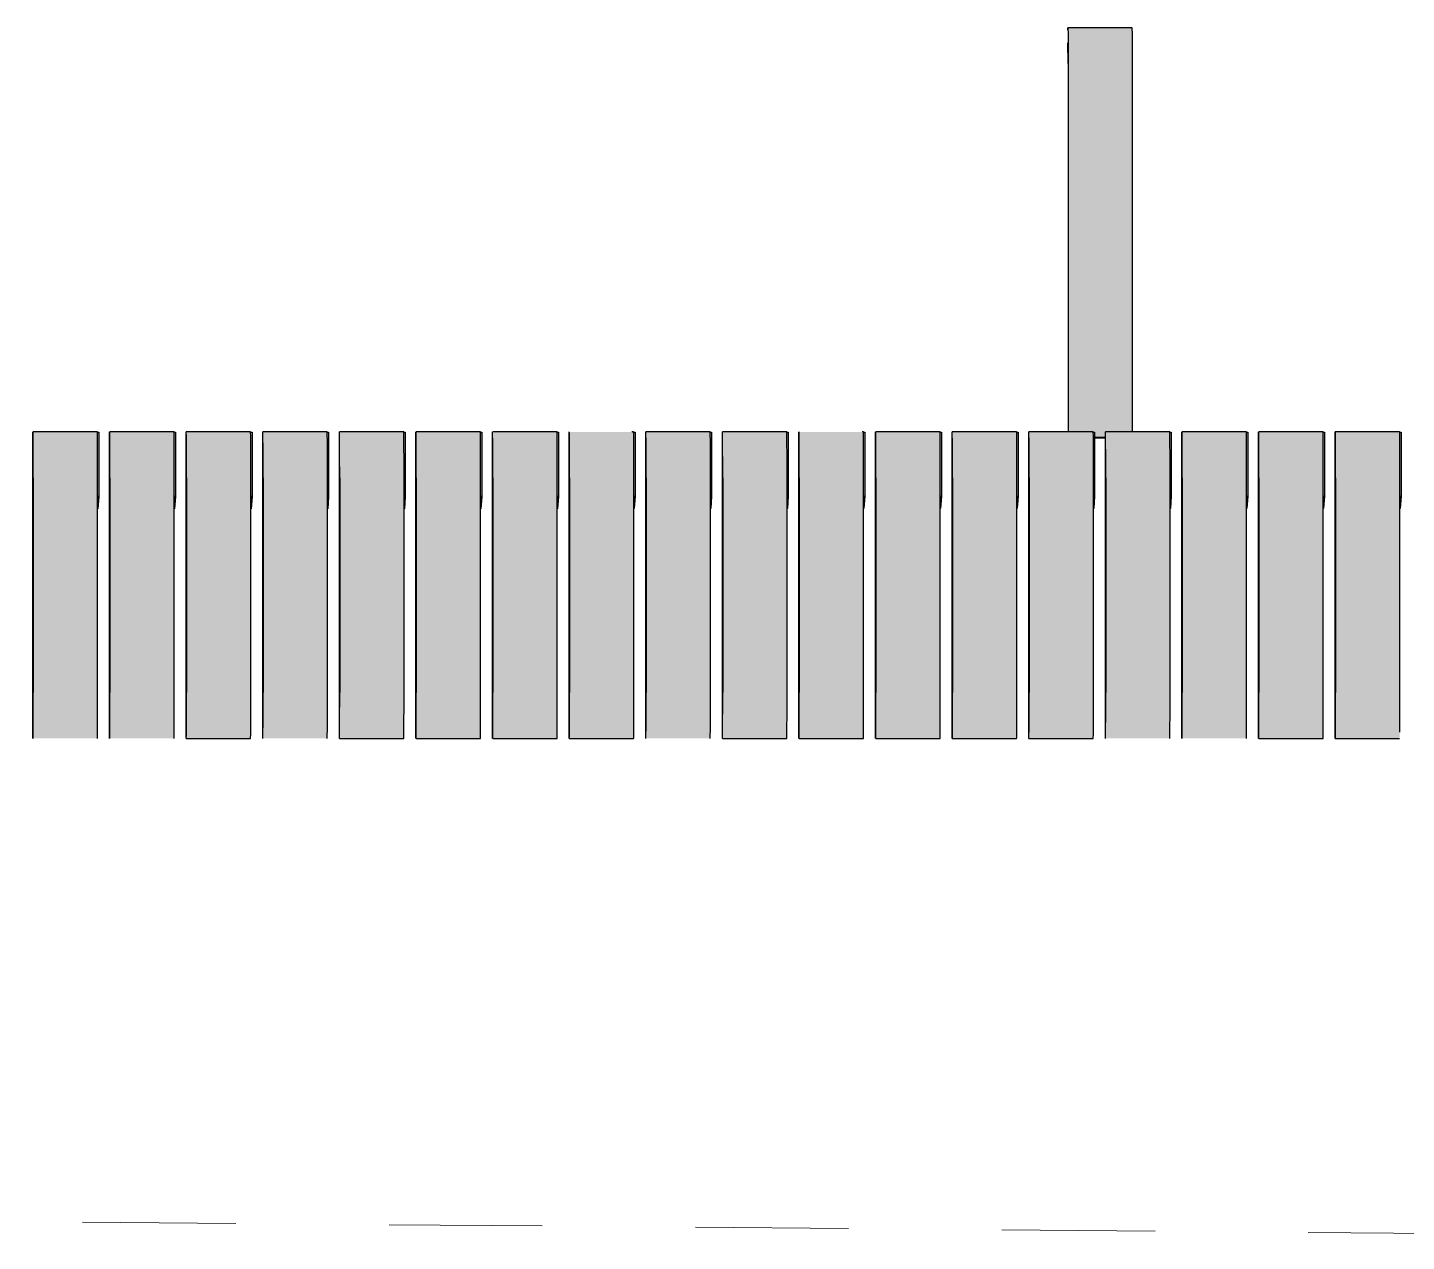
# Model space of a CAD drawing. Header units: metres. Extents: x 0 to 258, y 3 to 25.
# Drawn here: x 182.704 to 183.604, y 22.156 to 22.948 of the extents above; entities that cross this region are included whole.
import ezdxf

# ---------------------------------------------------------------- set-up
doc = ezdxf.new("R2010")
doc.units = ezdxf.units.M
doc.linetypes.add('JacobsDash', pattern=[0.0045, 0.003, -0.0015])
doc.layers.add('A-DETL', color=7, linetype='Continuous', lineweight=13)
doc.layers.add('A-GENM', color=7, linetype='Continuous', lineweight=35)

# ---------------------------------------------------------------- blocks, each defined once
blk = doc.blocks.new('BR08_SEATING_SOUTH 3 - BR08_SEATING_SOUTH 3-5677935-Section 202 ANNOTATION')
at = {"layer": 'A-GENM', "lineweight": 25, "true_color": 0xf3f3f3}
for points in [[(-334.76112, 22.68085), (-334.75411, 22.68085), (-334.7539, 22.68421), (-334.73635, 22.68421), (-334.73659, 22.94807), (-334.77859, 22.94807), (-334.77844, 22.93011), (-334.77835, 22.68421), (-334.76112, 22.68404)], [(-334.77837, 22.68421), (-334.77835, 22.68421), (-334.77839, 22.68421)]]:
    blk.add_hatch(color=7, dxfattribs=at).paths.add_polyline_path(points)
h = blk.add_hatch(color=7, dxfattribs=at)
edge = h.paths.add_edge_path()
edge.add_line((-334.77847, 22.93674), (-334.77864, 22.93737))
edge.add_line((-334.77864, 22.93737), (-334.77868, 22.93674))
at = {"layer": 'A-GENM', "lineweight": 25, "true_color": 0xebe8e4}
for points in [[(-335.45389, 22.65421), (-335.41189, 22.65421), (-335.41202, 22.68421), (-335.45402, 22.68421), (-335.45391, 22.66921), (-335.45389, 22.65649)], [(-335.41189, 22.64211), (-335.4111, 22.64211), (-335.41112, 22.68404), (-335.41201, 22.68404), (-335.41191, 22.66921), (-335.41189, 22.65073)], [(-335.40389, 22.65421), (-335.36189, 22.65421), (-335.36202, 22.68421), (-335.40402, 22.68421), (-335.40391, 22.66921), (-335.40389, 22.65649)], [(-335.36189, 22.64211), (-335.36111, 22.64211), (-335.36112, 22.68404), (-335.36201, 22.68404), (-335.36191, 22.66921), (-335.36189, 22.65073)], [(-335.35389, 22.65421), (-335.31189, 22.65421), (-335.31202, 22.68421), (-335.35402, 22.68421), (-335.35391, 22.66921), (-335.35389, 22.65649)], [(-335.31189, 22.64211), (-335.31111, 22.64211), (-335.31112, 22.68404), (-335.31201, 22.68404), (-335.31191, 22.66921), (-335.31189, 22.65073)], [(-335.30389, 22.65421), (-335.26189, 22.65421), (-335.26202, 22.68421), (-335.30402, 22.68421), (-335.30391, 22.66921), (-335.30389, 22.65649)], [(-335.26189, 22.64211), (-335.26111, 22.64211), (-335.26112, 22.68404), (-335.26201, 22.68404), (-335.26191, 22.66921), (-335.26189, 22.65073)], [(-335.25389, 22.65421), (-335.21189, 22.65421), (-335.21202, 22.68421), (-335.25402, 22.68421), (-335.25391, 22.66921), (-335.2539, 22.65649)], [(-335.21189, 22.64211), (-335.21111, 22.64211), (-335.21112, 22.68404), (-335.21201, 22.68404), (-335.21191, 22.66921), (-335.21189, 22.65073)], [(-335.20389, 22.65421), (-335.16189, 22.65421), (-335.16202, 22.68421), (-335.20402, 22.68421), (-335.20391, 22.66921), (-335.2039, 22.65649)], [(-335.16189, 22.64211), (-335.16111, 22.64211), (-335.16112, 22.68404), (-335.16202, 22.68404), (-335.16191, 22.66921), (-335.16189, 22.65073)], [(-335.15389, 22.65421), (-335.1119, 22.65421), (-335.11202, 22.68421), (-335.15402, 22.68421), (-335.15391, 22.66921), (-335.1539, 22.65649)], [(-335.11189, 22.64211), (-335.11111, 22.64211), (-335.11112, 22.68404), (-335.11202, 22.68404), (-335.11191, 22.66921), (-335.1119, 22.65073)], [(-335.1039, 22.65421), (-335.0619, 22.65421), (-335.06202, 22.68421), (-335.10402, 22.68421), (-335.10391, 22.66921), (-335.1039, 22.65649)], [(-335.0619, 22.64211), (-335.06111, 22.64211), (-335.06112, 22.68404), (-335.06202, 22.68404), (-335.06191, 22.66921), (-335.0619, 22.65073)], [(-335.0539, 22.65421), (-335.0119, 22.65421), (-335.01202, 22.68421), (-335.05402, 22.68421), (-335.05391, 22.66921), (-335.0539, 22.65649)], [(-335.0119, 22.64211), (-335.01111, 22.64211), (-335.01112, 22.68404), (-335.01202, 22.68404), (-335.01191, 22.66921), (-335.0119, 22.65073)], [(-335.0039, 22.65421), (-334.9619, 22.65421), (-334.96202, 22.68421), (-335.00402, 22.68421), (-335.00391, 22.66921), (-335.0039, 22.65649)], [(-334.9619, 22.64211), (-334.96111, 22.64211), (-334.96112, 22.68404), (-334.96202, 22.68404), (-334.96191, 22.66921), (-334.9619, 22.65073)], [(-334.9539, 22.65421), (-334.9119, 22.65421), (-334.91202, 22.68421), (-334.95402, 22.68421), (-334.95391, 22.66921), (-334.9539, 22.65649)], [(-334.9119, 22.64211), (-334.91111, 22.64211), (-334.91112, 22.68404), (-334.91202, 22.68404), (-334.91191, 22.66921), (-334.9119, 22.65073)], [(-334.9039, 22.65421), (-334.8619, 22.65421), (-334.86202, 22.68421), (-334.90402, 22.68421), (-334.90391, 22.66921), (-334.9039, 22.65649)], [(-334.8619, 22.64211), (-334.86111, 22.64211), (-334.86112, 22.68404), (-334.86202, 22.68404), (-334.86191, 22.66921), (-334.8619, 22.65073)], [(-334.8539, 22.65421), (-334.8119, 22.65421), (-334.81202, 22.68421), (-334.85402, 22.68421), (-334.85391, 22.66921), (-334.8539, 22.65649)], [(-334.8119, 22.64211), (-334.81111, 22.64211), (-334.81112, 22.68404), (-334.81202, 22.68404), (-334.81191, 22.66921), (-334.8119, 22.65073)], [(-334.8039, 22.65421), (-334.7619, 22.65421), (-334.76202, 22.68421), (-334.80402, 22.68421), (-334.80391, 22.66921), (-334.8039, 22.65649)], [(-334.7619, 22.64211), (-334.76111, 22.64211), (-334.76112, 22.68404), (-334.76202, 22.68404), (-334.76192, 22.66921), (-334.7619, 22.65073)], [(-334.7539, 22.65421), (-334.7119, 22.65421), (-334.71202, 22.68421), (-334.75402, 22.68421), (-334.75392, 22.66921), (-334.7539, 22.65649)], [(-334.7119, 22.64211), (-334.71111, 22.64211), (-334.71112, 22.68404), (-334.71202, 22.68404), (-334.71192, 22.66921), (-334.7119, 22.65073)], [(-334.7039, 22.65421), (-334.6619, 22.65421), (-334.66203, 22.68421), (-334.70402, 22.68421), (-334.70392, 22.66921), (-334.7039, 22.65649)], [(-334.6619, 22.64211), (-334.66111, 22.64211), (-334.66112, 22.68404), (-334.66202, 22.68404), (-334.66192, 22.66921), (-334.6619, 22.65073)], [(-334.6539, 22.65421), (-334.6119, 22.65421), (-334.61203, 22.68421), (-334.65403, 22.68421), (-334.65392, 22.66921), (-334.6539, 22.65649)], [(-334.6119, 22.64211), (-334.61111, 22.64211), (-334.61112, 22.68404), (-334.61202, 22.68404), (-334.61192, 22.66921), (-334.6119, 22.65073)], [(-334.6039, 22.65421), (-334.5619, 22.65421), (-334.56203, 22.68421), (-334.60403, 22.68421), (-334.60392, 22.66921), (-334.6039, 22.65649)], [(-334.5619, 22.64211), (-334.56111, 22.64211), (-334.56112, 22.68404), (-334.56202, 22.68404), (-334.56192, 22.66921), (-334.5619, 22.65073)], [(-335.45389, 22.51421), (-335.41189, 22.51421), (-335.41189, 22.65421), (-335.45389, 22.65421), (-335.45389, 22.57834)], [(-335.40389, 22.51421), (-335.36189, 22.51421), (-335.36189, 22.65421), (-335.40389, 22.65421), (-335.40389, 22.57834)], [(-335.35389, 22.51421), (-335.31189, 22.51421), (-335.31189, 22.65421), (-335.35389, 22.65421), (-335.35389, 22.57834)], [(-335.30389, 22.51421), (-335.26189, 22.51421), (-335.26189, 22.65421), (-335.30389, 22.65421), (-335.30389, 22.57834)], [(-335.25389, 22.51421), (-335.21189, 22.51421), (-335.21189, 22.65421), (-335.25389, 22.65421), (-335.25389, 22.57834)], [(-335.20389, 22.51421), (-335.16189, 22.51421), (-335.16189, 22.65421), (-335.20389, 22.65421), (-335.20389, 22.57834)], [(-335.15389, 22.51421), (-335.11189, 22.51421), (-335.1119, 22.65421), (-335.15389, 22.65421), (-335.15389, 22.57834)], [(-335.1039, 22.51421), (-335.0619, 22.51421), (-335.0619, 22.65421), (-335.1039, 22.65421), (-335.1039, 22.57834)], [(-335.0539, 22.51421), (-335.0119, 22.51421), (-335.0119, 22.65421), (-335.0539, 22.65421), (-335.0539, 22.57834)], [(-335.0039, 22.51421), (-334.9619, 22.51421), (-334.9619, 22.65421), (-335.0039, 22.65421), (-335.0039, 22.57834)], [(-334.9539, 22.51421), (-334.9119, 22.51421), (-334.9119, 22.65421), (-334.9539, 22.65421), (-334.9539, 22.57834)], [(-334.9039, 22.51421), (-334.8619, 22.51421), (-334.8619, 22.65421), (-334.9039, 22.65421), (-334.9039, 22.57834)], [(-334.8539, 22.51421), (-334.8119, 22.51421), (-334.8119, 22.65421), (-334.8539, 22.65421), (-334.8539, 22.57834)], [(-334.8039, 22.51421), (-334.7619, 22.51421), (-334.7619, 22.65421), (-334.8039, 22.65421), (-334.8039, 22.57834)], [(-334.7539, 22.51421), (-334.7119, 22.51421), (-334.7119, 22.65421), (-334.7539, 22.65421), (-334.7539, 22.57834)], [(-334.7039, 22.51421), (-334.6619, 22.51421), (-334.6619, 22.65421), (-334.7039, 22.65421), (-334.7039, 22.57834)], [(-334.6539, 22.51421), (-334.6119, 22.51421), (-334.6119, 22.65421), (-334.6539, 22.65421), (-334.6539, 22.57834)], [(-334.6039, 22.51421), (-334.5619, 22.51421), (-334.5619, 22.65421), (-334.6039, 22.65421), (-334.6039, 22.57834)], [(-335.36189, 22.63409), (-335.36169, 22.63409), (-335.36111, 22.64211), (-335.36189, 22.64211), (-335.36189, 22.63413)], [(-335.26189, 22.63411), (-335.26169, 22.63411), (-335.26111, 22.64211), (-335.26189, 22.64211), (-335.26189, 22.63415)], [(-335.16189, 22.63414), (-335.16168, 22.63414), (-335.16111, 22.64211), (-335.16189, 22.64211), (-335.16189, 22.63418)], [(-334.9619, 22.63419), (-334.96168, 22.63419), (-334.96111, 22.64211), (-334.9619, 22.64211), (-334.9619, 22.63423)], [(-334.9119, 22.6342), (-334.91168, 22.6342), (-334.91111, 22.64211), (-334.9119, 22.64211), (-334.9119, 22.63424)], [(-334.8619, 22.63421), (-334.86168, 22.63421), (-334.86111, 22.64211), (-334.8619, 22.64211), (-334.8619, 22.63425)], [(-334.8119, 22.63422), (-334.81168, 22.63422), (-334.81111, 22.64211), (-334.8119, 22.64211), (-334.8119, 22.63426)], [(-334.7619, 22.63423), (-334.76168, 22.63423), (-334.76111, 22.64211), (-334.7619, 22.64211), (-334.7619, 22.63428)], [(-334.6619, 22.63426), (-334.66168, 22.63426), (-334.66111, 22.64211), (-334.6619, 22.64211), (-334.6619, 22.6343)], [(-334.5619, 22.63428), (-334.56168, 22.63428), (-334.56111, 22.64211), (-334.5619, 22.64211), (-334.5619, 22.63432)], [(-335.4541, 22.48421), (-335.45402, 22.48421), (-335.45389, 22.57834), (-335.4541, 22.50018)], [(-335.4041, 22.48421), (-335.40402, 22.48421), (-335.40389, 22.57834), (-335.4041, 22.50018)], [(-335.3541, 22.48421), (-335.35402, 22.48421), (-335.35389, 22.57834), (-335.3541, 22.48823)], [(-335.3041, 22.48421), (-335.30402, 22.48421), (-335.30389, 22.57834), (-335.3041, 22.50018)], [(-335.2541, 22.48421), (-335.25402, 22.48421), (-335.25389, 22.57834), (-335.2541, 22.48823)], [(-335.2041, 22.48421), (-335.20402, 22.48421), (-335.20389, 22.57834), (-335.2041, 22.48823)], [(-335.1541, 22.48421), (-335.15402, 22.48421), (-335.15389, 22.57834), (-335.1541, 22.48823)], [(-335.10411, 22.48421), (-335.10402, 22.48421), (-335.1039, 22.57834), (-335.10411, 22.48823)], [(-335.05411, 22.48421), (-335.05402, 22.48421), (-335.0539, 22.57834), (-335.05411, 22.50018)], [(-335.00411, 22.48421), (-335.00402, 22.48421), (-335.0039, 22.57834), (-335.00411, 22.48823)], [(-334.95411, 22.48421), (-334.95402, 22.48421), (-334.9539, 22.57834), (-334.95411, 22.48823)], [(-334.90411, 22.48421), (-334.90402, 22.48421), (-334.9039, 22.57834), (-334.90411, 22.48823)], [(-334.85411, 22.48421), (-334.85402, 22.48421), (-334.8539, 22.57834), (-334.85411, 22.48823)], [(-334.80411, 22.48421), (-334.80402, 22.48421), (-334.8039, 22.57834), (-334.80411, 22.48823)], [(-334.75411, 22.48421), (-334.75402, 22.48421), (-334.7539, 22.57834), (-334.75411, 22.48823)], [(-334.70411, 22.48421), (-334.70402, 22.48421), (-334.7039, 22.57834), (-334.70411, 22.48823)], [(-334.65411, 22.48421), (-334.65403, 22.48421), (-334.6539, 22.57834), (-334.65411, 22.48823)], [(-334.60411, 22.48421), (-334.60403, 22.48421), (-334.6039, 22.57834), (-334.60411, 22.50018)], [(-335.45402, 22.48421), (-335.41202, 22.48421), (-335.41191, 22.50018), (-335.41189, 22.51421), (-335.45389, 22.51421), (-335.45399, 22.48524)], [(-335.40402, 22.48421), (-335.36202, 22.48421), (-335.36191, 22.50018), (-335.36189, 22.51421), (-335.40389, 22.51421), (-335.40399, 22.48524)], [(-335.35402, 22.48421), (-335.31202, 22.48421), (-335.31191, 22.50018), (-335.31189, 22.51421), (-335.35389, 22.51421), (-335.35399, 22.48524)], [(-335.30402, 22.48421), (-335.26202, 22.48421), (-335.26191, 22.50018), (-335.26189, 22.51421), (-335.30389, 22.51421), (-335.30399, 22.48524)], [(-335.25402, 22.48421), (-335.21202, 22.48421), (-335.21191, 22.50018), (-335.21189, 22.51421), (-335.25389, 22.51421), (-335.25399, 22.48524)], [(-335.20402, 22.48421), (-335.16202, 22.48421), (-335.16191, 22.50018), (-335.16189, 22.51421), (-335.20389, 22.51421), (-335.20399, 22.48524)], [(-335.15402, 22.48421), (-335.11202, 22.48421), (-335.11191, 22.50018), (-335.11189, 22.51421), (-335.15389, 22.51421), (-335.15399, 22.48524)], [(-335.10402, 22.48421), (-335.06202, 22.48421), (-335.06191, 22.50018), (-335.0619, 22.51421), (-335.1039, 22.51421), (-335.10399, 22.48524)], [(-335.05402, 22.48421), (-335.01202, 22.48421), (-335.01191, 22.50018), (-335.0119, 22.51421), (-335.0539, 22.51421), (-335.05399, 22.48524)], [(-335.00402, 22.48421), (-334.96202, 22.48421), (-334.96191, 22.50018), (-334.9619, 22.51421), (-335.0039, 22.51421), (-335.00399, 22.48524)], [(-334.95402, 22.48421), (-334.91202, 22.48421), (-334.91191, 22.50018), (-334.9119, 22.51421), (-334.9539, 22.51421), (-334.95399, 22.48524)], [(-334.90402, 22.48421), (-334.86202, 22.48421), (-334.86191, 22.50018), (-334.8619, 22.51421), (-334.9039, 22.51421), (-334.90399, 22.48524)], [(-334.85402, 22.48421), (-334.81202, 22.48421), (-334.81191, 22.50018), (-334.8119, 22.51421), (-334.8539, 22.51421), (-334.85399, 22.48524)], [(-334.80402, 22.48421), (-334.76202, 22.48421), (-334.76191, 22.50018), (-334.7619, 22.51421), (-334.8039, 22.51421), (-334.80399, 22.48524)], [(-334.75402, 22.48421), (-334.71202, 22.48421), (-334.71191, 22.50018), (-334.7119, 22.51421), (-334.7539, 22.51421), (-334.75399, 22.48524)], [(-334.70402, 22.48421), (-334.66203, 22.48421), (-334.66191, 22.50018), (-334.6619, 22.51421), (-334.7039, 22.51421), (-334.70399, 22.48524)], [(-334.65403, 22.48421), (-334.61203, 22.48421), (-334.61191, 22.50018), (-334.6119, 22.51421), (-334.6539, 22.51421), (-334.65399, 22.48524)], [(-334.60403, 22.48421), (-334.56203, 22.48421), (-334.56191, 22.50018), (-334.5619, 22.51421), (-334.6039, 22.51421), (-334.60399, 22.48524)]]:
    blk.add_hatch(color=254, dxfattribs=at).paths.add_polyline_path(points)
h = blk.add_hatch(color=254, dxfattribs=at)
edge = h.paths.add_edge_path()
edge.add_line((-335.41169, 22.63408), (-335.4111, 22.64211))
edge.add_line((-335.4111, 22.64211), (-335.41189, 22.64211))
edge.add_line((-335.41189, 22.64211), (-335.41189, 22.63411))
edge.add_line((-335.41189, 22.63411), (-335.41189, 22.63408))
h = blk.add_hatch(color=254, dxfattribs=at)
edge = h.paths.add_edge_path()
edge.add_line((-335.31169, 22.6341), (-335.31111, 22.64211))
edge.add_line((-335.31111, 22.64211), (-335.31189, 22.64211))
edge.add_line((-335.31189, 22.64211), (-335.31189, 22.63414))
edge.add_line((-335.31189, 22.63414), (-335.31189, 22.6341))
h = blk.add_hatch(color=254, dxfattribs=at)
edge = h.paths.add_edge_path()
edge.add_line((-335.21169, 22.63412), (-335.21111, 22.64211))
edge.add_line((-335.21111, 22.64211), (-335.21189, 22.64211))
edge.add_line((-335.21189, 22.64211), (-335.21189, 22.63416))
edge.add_line((-335.21189, 22.63416), (-335.21189, 22.63412))
h = blk.add_hatch(color=254, dxfattribs=at)
edge = h.paths.add_edge_path()
edge.add_line((-335.11168, 22.63415), (-335.11111, 22.64211))
edge.add_line((-335.11111, 22.64211), (-335.11189, 22.64211))
edge.add_line((-335.11189, 22.64211), (-335.11189, 22.63419))
edge.add_line((-335.11189, 22.63419), (-335.11189, 22.63415))
h = blk.add_hatch(color=254, dxfattribs=at)
edge = h.paths.add_edge_path()
edge.add_line((-335.06168, 22.63416), (-335.06111, 22.64211))
edge.add_line((-335.06111, 22.64211), (-335.0619, 22.64211))
edge.add_line((-335.0619, 22.64211), (-335.0619, 22.6342))
edge.add_line((-335.0619, 22.6342), (-335.0619, 22.63416))
h = blk.add_hatch(color=254, dxfattribs=at)
edge = h.paths.add_edge_path()
edge.add_line((-335.01168, 22.63417), (-335.01111, 22.64211))
edge.add_line((-335.01111, 22.64211), (-335.0119, 22.64211))
edge.add_line((-335.0119, 22.64211), (-335.0119, 22.63421))
edge.add_line((-335.0119, 22.63421), (-335.0119, 22.63417))
h = blk.add_hatch(color=254, dxfattribs=at)
edge = h.paths.add_edge_path()
edge.add_line((-334.71168, 22.63425), (-334.71111, 22.64211))
edge.add_line((-334.71111, 22.64211), (-334.7119, 22.64211))
edge.add_line((-334.7119, 22.64211), (-334.7119, 22.63429))
edge.add_line((-334.7119, 22.63429), (-334.7119, 22.63425))
h = blk.add_hatch(color=254, dxfattribs=at)
edge = h.paths.add_edge_path()
edge.add_line((-334.61168, 22.63427), (-334.61111, 22.64211))
edge.add_line((-334.61111, 22.64211), (-334.6119, 22.64211))
edge.add_line((-334.6119, 22.64211), (-334.6119, 22.63431))
edge.add_line((-334.6119, 22.63431), (-334.6119, 22.63427))
at = {"layer": 'A-GENM', "color": 254, "lineweight": 25, "true_color": 0xd4d4d4}
for p, q in [((-334.77868, 22.94676), (-334.77859, 22.94807)), ((-334.77859, 22.94807), (-334.7785, 22.94388)), ((-334.77858, 22.94814), (-334.73658, 22.94814)), ((-334.7785, 22.94388), (-334.77844, 22.93011)), ((-334.77858, 22.93809), (-334.77868, 22.93674)), ((-334.77844, 22.93011), (-334.77841, 22.91046)), ((-334.73641, 22.91046), (-334.73644, 22.93011)), ((-334.77841, 22.91046), (-334.77835, 22.68421)), ((-334.73635, 22.68421), (-334.73641, 22.91046)), ((-335.4541, 22.48421), (-335.4541, 22.68421)), ((-335.41202, 22.68421), (-335.45402, 22.68421)), ((-335.41201, 22.68404), (-335.41112, 22.68404)), ((-335.41112, 22.68404), (-335.4111, 22.64211)), ((-335.4041, 22.48421), (-335.4041, 22.68421)), ((-335.36202, 22.68421), (-335.40402, 22.68421)), ((-335.36201, 22.68404), (-335.36112, 22.68404)), ((-335.36112, 22.68404), (-335.36111, 22.64211)), ((-335.3541, 22.48421), (-335.3541, 22.68421)), ((-335.31202, 22.68421), (-335.35402, 22.68421)), ((-335.31201, 22.68404), (-335.31112, 22.68404)), ((-335.31112, 22.68404), (-335.31111, 22.64211)), ((-335.3041, 22.48421), (-335.3041, 22.68421)), ((-335.26202, 22.68421), (-335.30402, 22.68421)), ((-335.26201, 22.68404), (-335.26112, 22.68404)), ((-335.26112, 22.68404), (-335.26111, 22.64211)), ((-335.2541, 22.48421), (-335.2541, 22.68421)), ((-335.21202, 22.68421), (-335.25402, 22.68421)), ((-335.21201, 22.68404), (-335.21112, 22.68404)), ((-335.21112, 22.68404), (-335.21111, 22.64211)), ((-335.2041, 22.48421), (-335.2041, 22.68421)), ((-335.16202, 22.68421), (-335.20402, 22.68421)), ((-335.16202, 22.68404), (-335.16112, 22.68404)), ((-335.16112, 22.68404), (-335.16111, 22.64211)), ((-335.1541, 22.48421), (-335.1541, 22.68421)), ((-335.11202, 22.68421), (-335.15402, 22.68421)), ((-335.11202, 22.68404), (-335.11112, 22.68404)), ((-335.11112, 22.68404), (-335.11111, 22.64211)), ((-335.10411, 22.48421), (-335.10411, 22.68421)), ((-335.06202, 22.68421), (-335.06327, 22.68421)), ((-335.06202, 22.68404), (-335.06112, 22.68404)), ((-335.06112, 22.68404), (-335.06111, 22.64211)), ((-335.05411, 22.48421), (-335.05411, 22.68421)), ((-335.01202, 22.68421), (-335.05402, 22.68421)), ((-335.01202, 22.68404), (-335.01112, 22.68404)), ((-335.01112, 22.68404), (-335.01111, 22.64211)), ((-335.00411, 22.48421), (-335.00411, 22.68421)), ((-334.96202, 22.68421), (-335.00402, 22.68421)), ((-334.96202, 22.68404), (-334.96112, 22.68404)), ((-334.96112, 22.68404), (-334.96111, 22.64211)), ((-334.95411, 22.48421), (-334.95411, 22.68421)), ((-334.91202, 22.68421), (-334.91282, 22.68421)), ((-334.91202, 22.68404), (-334.91112, 22.68404)), ((-334.91112, 22.68404), (-334.91111, 22.64211)), ((-334.90411, 22.48421), (-334.90411, 22.68421)), ((-334.86202, 22.68421), (-334.90402, 22.68421)), ((-334.86202, 22.68404), (-334.86112, 22.68404)), ((-334.86112, 22.68404), (-334.86111, 22.64211)), ((-334.85411, 22.48421), (-334.85411, 22.68421)), ((-334.81202, 22.68421), (-334.85402, 22.68421)), ((-334.81202, 22.68404), (-334.81112, 22.68404)), ((-334.81112, 22.68404), (-334.81111, 22.64211)), ((-334.80411, 22.48421), (-334.80411, 22.68421)), ((-334.76202, 22.68421), (-334.80402, 22.68421)), ((-334.76202, 22.68404), (-334.76112, 22.68404)), ((-334.76112, 22.68404), (-334.76111, 22.64211)), ((-334.76112, 22.68085), (-334.75397, 22.68085)), ((-334.75396, 22.68027), (-334.76112, 22.68027)), ((-334.75411, 22.48421), (-334.75411, 22.68421)), ((-334.71202, 22.68421), (-334.75402, 22.68421)), ((-334.71202, 22.68404), (-334.71112, 22.68404)), ((-334.71112, 22.68404), (-334.71111, 22.64211)), ((-334.70411, 22.48421), (-334.70411, 22.68421)), ((-334.66203, 22.68421), (-334.70402, 22.68421)), ((-334.66202, 22.68404), (-334.66112, 22.68404)), ((-334.66112, 22.68404), (-334.66111, 22.64211)), ((-334.65411, 22.48421), (-334.65411, 22.68421)), ((-334.61203, 22.68421), (-334.65403, 22.68421)), ((-334.61202, 22.68404), (-334.61112, 22.68404)), ((-334.61112, 22.68404), (-334.61111, 22.64211)), ((-334.60411, 22.48421), (-334.60411, 22.68421)), ((-334.56203, 22.68421), (-334.60403, 22.68421)), ((-334.56202, 22.68404), (-334.56112, 22.68404)), ((-334.56112, 22.68404), (-334.56111, 22.64211)), ((-335.45389, 22.65421), (-335.45389, 22.51421)), ((-335.41189, 22.51421), (-335.41189, 22.65421)), ((-335.40389, 22.65421), (-335.40389, 22.51421)), ((-335.36189, 22.51421), (-335.36189, 22.65421)), ((-335.35389, 22.65421), (-335.35389, 22.51421)), ((-335.31189, 22.51421), (-335.31189, 22.65421)), ((-335.30389, 22.65421), (-335.30389, 22.51421)), ((-335.26189, 22.51421), (-335.26189, 22.65421)), ((-335.25389, 22.65421), (-335.25389, 22.51421)), ((-335.21189, 22.51421), (-335.21189, 22.65421)), ((-335.20389, 22.65421), (-335.20389, 22.51421)), ((-335.16189, 22.51421), (-335.16189, 22.65421)), ((-335.15389, 22.65421), (-335.15389, 22.51421)), ((-335.11189, 22.51421), (-335.1119, 22.65421)), ((-335.1039, 22.65421), (-335.1039, 22.51421)), ((-335.0619, 22.51421), (-335.0619, 22.65421)), ((-335.0539, 22.65421), (-335.0539, 22.51421)), ((-335.0119, 22.51421), (-335.0119, 22.65421)), ((-335.0039, 22.65421), (-335.0039, 22.51421)), ((-334.9619, 22.51421), (-334.9619, 22.65421)), ((-334.9539, 22.65421), (-334.9539, 22.51421)), ((-334.9119, 22.51421), (-334.9119, 22.65421)), ((-334.9039, 22.65421), (-334.9039, 22.51421)), ((-334.8619, 22.51421), (-334.8619, 22.65421)), ((-334.8539, 22.65421), (-334.8539, 22.51421)), ((-334.8119, 22.51421), (-334.8119, 22.65421)), ((-334.8039, 22.65421), (-334.8039, 22.51421)), ((-334.7619, 22.51421), (-334.7619, 22.65421)), ((-334.7539, 22.65421), (-334.7539, 22.51421)), ((-334.7119, 22.51421), (-334.7119, 22.65421)), ((-334.7039, 22.65421), (-334.7039, 22.51421)), ((-334.6619, 22.51421), (-334.6619, 22.65421)), ((-334.6539, 22.65421), (-334.6539, 22.51421)), ((-334.6119, 22.51421), (-334.6119, 22.65421)), ((-334.6039, 22.65421), (-334.6039, 22.51421)), ((-334.5619, 22.51421), (-334.5619, 22.65421)), ((-335.4111, 22.64211), (-335.41189, 22.64211)), ((-335.4111, 22.64211), (-335.41169, 22.63408)), ((-335.36111, 22.64211), (-335.36189, 22.64211)), ((-335.36111, 22.64211), (-335.36169, 22.63409)), ((-335.31111, 22.64211), (-335.31189, 22.64211)), ((-335.31111, 22.64211), (-335.31169, 22.6341)), ((-335.26111, 22.64211), (-335.26189, 22.64211)), ((-335.26111, 22.64211), (-335.26169, 22.63411)), ((-335.21111, 22.64211), (-335.21189, 22.64211)), ((-335.21111, 22.64211), (-335.21168, 22.63412)), ((-335.16111, 22.64211), (-335.16189, 22.64211)), ((-335.16111, 22.64211), (-335.16168, 22.63414)), ((-335.11111, 22.64211), (-335.1119, 22.64211)), ((-335.11111, 22.64211), (-335.11168, 22.63415)), ((-335.06111, 22.64211), (-335.0619, 22.64211)), ((-335.06111, 22.64211), (-335.06168, 22.63416)), ((-335.01111, 22.64211), (-335.0119, 22.64211)), ((-335.01111, 22.64211), (-335.01168, 22.63417)), ((-334.96111, 22.64211), (-334.9619, 22.64211)), ((-334.96111, 22.64211), (-334.96168, 22.63419)), ((-334.91111, 22.64211), (-334.9119, 22.64211)), ((-334.91111, 22.64211), (-334.91168, 22.6342)), ((-334.86111, 22.64211), (-334.8619, 22.64211)), ((-334.86111, 22.64211), (-334.86168, 22.63421)), ((-334.81111, 22.64211), (-334.8119, 22.64211)), ((-334.81111, 22.64211), (-334.81168, 22.63422)), ((-334.76111, 22.64211), (-334.7619, 22.64211)), ((-334.76111, 22.64211), (-334.76168, 22.63423)), ((-334.71111, 22.64211), (-334.7119, 22.64211)), ((-334.71111, 22.64211), (-334.71168, 22.63425)), ((-334.66111, 22.64211), (-334.6619, 22.64211)), ((-334.66111, 22.64211), (-334.66168, 22.63426)), ((-334.61111, 22.64211), (-334.6119, 22.64211)), ((-334.61111, 22.64211), (-334.61168, 22.63427)), ((-334.56111, 22.64211), (-334.5619, 22.64211)), ((-334.56111, 22.64211), (-334.56168, 22.63428)), ((-335.35402, 22.48421), (-335.31202, 22.48421)), ((-335.25402, 22.48421), (-335.21202, 22.48421)), ((-335.20402, 22.48421), (-335.16202, 22.48421)), ((-335.15402, 22.48421), (-335.11202, 22.48421)), ((-335.10402, 22.48421), (-335.06202, 22.48421)), ((-335.00402, 22.48421), (-334.96202, 22.48421)), ((-334.95402, 22.48421), (-334.91202, 22.48421)), ((-334.90402, 22.48421), (-334.86202, 22.48421)), ((-334.85402, 22.48421), (-334.81202, 22.48421)), ((-334.80402, 22.48421), (-334.76202, 22.48421)), ((-334.65403, 22.48421), (-334.61203, 22.48421)), ((-334.60403, 22.48421), (-334.56203, 22.48421))]:
    blk.add_line(p, q, dxfattribs=at)
at = {"layer": 'A-GENM', "color": 254, "lineweight": 25, "true_color": 0xd4d4d4, "flags": 128}
blk.add_lwpolyline([(-334.73644, 22.93011), (-334.7365, 22.94388), (-334.73659, 22.94807)], dxfattribs=at)
at = {"layer": 'A-GENM', "color": 254, "lineweight": 25, "true_color": 0xd4d4d4}
for centre, ratio, start_param, end_param in [((-334.77858, 22.90814), 0.004212, 5.29408, 6.341278), ((-335.45402, 22.65421), 0.004205, 6.021386, 6.283185), ((-335.45402, 22.65421), 0.004205, 5.759587, 6.021386), ((-335.45402, 22.65421), 0.004205, 5.497787, 5.759587), ((-335.41202, 22.65421), 0.004205, 6.021386, 6.283185), ((-335.41202, 22.65421), 0.004205, 5.759587, 6.021386), ((-335.41202, 22.65421), 0.004205, 5.497787, 5.759587), ((-335.40402, 22.65421), 0.004205, 6.021386, 6.283185), ((-335.40402, 22.65421), 0.004205, 5.759587, 6.021386), ((-335.40402, 22.65421), 0.004205, 5.497787, 5.759587), ((-335.36202, 22.65421), 0.004205, 6.021386, 6.283185), ((-335.36202, 22.65421), 0.004205, 5.759587, 6.021386), ((-335.36202, 22.65421), 0.004205, 5.497787, 5.759587), ((-335.35402, 22.65421), 0.004205, 4.712389, 6.283185), ((-335.31202, 22.65421), 0.004205, 4.712389, 6.283185), ((-335.30402, 22.65421), 0.004205, 4.712389, 6.283185), ((-335.26202, 22.65421), 0.004205, 4.712389, 6.283185), ((-335.25402, 22.65421), 0.004205, 6.021386, 6.283185), ((-335.25402, 22.65421), 0.004205, 4.712389, 6.021386), ((-335.21202, 22.65421), 0.004205, 6.021386, 6.283185), ((-335.21202, 22.65421), 0.004205, 4.712389, 6.021386), ((-335.20402, 22.65421), 0.004205, 4.712389, 6.283185), ((-335.16202, 22.65421), 0.004205, 4.712389, 6.283185), ((-335.15402, 22.65421), 0.004205, 4.712389, 5.759587), ((-335.11202, 22.65421), 0.004205, 6.021386, 6.283185), ((-335.11202, 22.65421), 0.004205, 5.759587, 6.021386), ((-335.11202, 22.65421), 0.004205, 4.712389, 5.759587), ((-335.10402, 22.65421), 0.004205, 6.021386, 6.283185), ((-335.10402, 22.65421), 0.004205, 5.759587, 6.021386), ((-335.10402, 22.65421), 0.004205, 4.712389, 5.759587), ((-335.06202, 22.65421), 0.004205, 5.759587, 6.283185), ((-335.06202, 22.65421), 0.004205, 5.497787, 5.759587), ((-335.05402, 22.65421), 0.004205, 4.712389, 6.283185), ((-335.01202, 22.65421), 0.004205, 4.712389, 6.283185), ((-335.00402, 22.65421), 0.004205, 4.712389, 6.283185), ((-334.96202, 22.65421), 0.004205, 4.712389, 6.283185), ((-334.95402, 22.65421), 0.004205, 4.712389, 6.283185), ((-334.91202, 22.65421), 0.004205, 5.759587, 6.283185), ((-334.91202, 22.65421), 0.004205, 5.497787, 5.759587), ((-334.90402, 22.65421), 0.004205, 4.712389, 6.283185), ((-334.86202, 22.65421), 0.004205, 4.712389, 6.283185), ((-334.85402, 22.65421), 0.004205, 4.712389, 5.759587), ((-334.81202, 22.65421), 0.004205, 6.021386, 6.283185), ((-334.81202, 22.65421), 0.004205, 5.759587, 6.021386), ((-334.81202, 22.65421), 0.004205, 5.497787, 5.759587), ((-334.80402, 22.65421), 0.004205, 4.712389, 6.283185), ((-334.76202, 22.65421), 0.004205, 4.712389, 6.283185), ((-334.75402, 22.65421), 0.004205, 4.712389, 6.283185), ((-334.71202, 22.65421), 0.004205, 4.712389, 6.283185), ((-334.70402, 22.65421), 0.004205, 4.712389, 6.283185), ((-334.66203, 22.65421), 0.004205, 5.759587, 6.283185), ((-334.66203, 22.65421), 0.004205, 4.712389, 5.759587), ((-334.65403, 22.65421), 0.004205, 4.712389, 6.283185), ((-334.61203, 22.65421), 0.004205, 6.021386, 6.283185), ((-334.61203, 22.65421), 0.004205, 4.712389, 6.021386), ((-334.60403, 22.65421), 0.004205, 6.021386, 6.283185), ((-334.60403, 22.65421), 0.004205, 4.712389, 6.021386), ((-334.56203, 22.65421), 0.004205, 6.021386, 6.283185), ((-334.56203, 22.65421), 0.004205, 4.712389, 6.021386), ((-335.45402, 22.65421), 0.004205, 4.712389, 5.497787), ((-335.41202, 22.65421), 0.004205, 5.235988, 5.497787), ((-335.40402, 22.65421), 0.004205, 4.712389, 5.497787), ((-335.36202, 22.65421), 0.004205, 5.235988, 5.497787), ((-335.06202, 22.65421), 0.004205, 5.235988, 5.497787), ((-334.91202, 22.65421), 0.004205, 4.712389, 5.497787), ((-334.81202, 22.65421), 0.004205, 4.712389, 5.497787), ((-335.41202, 22.65421), 0.004205, 4.712389, 5.235988), ((-335.36202, 22.65421), 0.004205, 4.712389, 5.235988), ((-335.06202, 22.65421), 0.004205, 4.712389, 5.235988), ((-335.45402, 22.51421), 0.004205, 4.18879, 4.712389), ((-335.41202, 22.51421), 0.004205, 3.141593, 4.712389), ((-335.40402, 22.51421), 0.004205, 3.926991, 4.712389), ((-335.36202, 22.51421), 0.004205, 3.141593, 4.712389), ((-335.35402, 22.51421), 0.004205, 3.665191, 4.712389), ((-335.31202, 22.51421), 0.004205, 3.141593, 4.712389), ((-335.30402, 22.51421), 0.004205, 3.926991, 4.712389), ((-335.26202, 22.51421), 0.004205, 3.141593, 4.712389), ((-335.25402, 22.51421), 0.004205, 3.665191, 4.712389), ((-335.21202, 22.51421), 0.004205, 3.141593, 4.712389), ((-335.20402, 22.51421), 0.004205, 3.141593, 4.712389), ((-335.16202, 22.51421), 0.004205, 3.141593, 4.712389), ((-335.15402, 22.51421), 0.004205, 3.403392, 4.712389), ((-335.11202, 22.51421), 0.004205, 3.141593, 4.712389), ((-335.10402, 22.51421), 0.004205, 3.403392, 4.712389), ((-335.06202, 22.51421), 0.004205, 3.141593, 4.712389), ((-335.05402, 22.51421), 0.004205, 3.926991, 4.712389), ((-335.01202, 22.51421), 0.004205, 3.141593, 4.712389), ((-335.00402, 22.51421), 0.004205, 3.141593, 4.712389), ((-334.96202, 22.51421), 0.004205, 3.141593, 4.712389), ((-334.95402, 22.51421), 0.004205, 3.141593, 4.712389), ((-334.91202, 22.51421), 0.004205, 3.141593, 4.712389), ((-334.90402, 22.51421), 0.004205, 3.141593, 4.712389), ((-334.86202, 22.51421), 0.004205, 3.141593, 4.712389), ((-334.85402, 22.51421), 0.004205, 3.665191, 4.712389), ((-334.81202, 22.51421), 0.004205, 3.141593, 4.712389), ((-334.80402, 22.51421), 0.004205, 3.141593, 4.712389), ((-334.76202, 22.51421), 0.004205, 3.141593, 4.712389), ((-334.75402, 22.51421), 0.004205, 3.665191, 4.712389), ((-334.71202, 22.51421), 0.004205, 3.141593, 4.712389), ((-334.70402, 22.51421), 0.004205, 4.18879, 4.712389), ((-334.66203, 22.51421), 0.004205, 3.141593, 4.712389), ((-334.65403, 22.51421), 0.004205, 3.141593, 4.712389), ((-334.61203, 22.51421), 0.004205, 3.141593, 4.712389), ((-334.60403, 22.51421), 0.004205, 3.926991, 4.712389), ((-334.56203, 22.51421), 0.004205, 3.665191, 4.712389), ((-335.45402, 22.51421), 0.004205, 3.665191, 3.926991), ((-335.45402, 22.51421), 0.004205, 3.926991, 4.18879), ((-335.40402, 22.51421), 0.004205, 3.665191, 3.926991), ((-335.30402, 22.51421), 0.004205, 3.665191, 3.926991), ((-335.05402, 22.51421), 0.004205, 3.665191, 3.926991), ((-334.70402, 22.51421), 0.004205, 3.665191, 3.926991), ((-334.70402, 22.51421), 0.004205, 3.926991, 4.18879), ((-334.60403, 22.51421), 0.004205, 3.665191, 3.926991), ((-335.45402, 22.51421), 0.004205, 3.141593, 3.403392), ((-335.45402, 22.51421), 0.004205, 3.403392, 3.665191), ((-335.40402, 22.51421), 0.004205, 3.141593, 3.403392), ((-335.40402, 22.51421), 0.004205, 3.403392, 3.665191), ((-335.35402, 22.51421), 0.004205, 3.141593, 3.403392), ((-335.35402, 22.51421), 0.004205, 3.403392, 3.665191), ((-335.30402, 22.51421), 0.004205, 3.141593, 3.403392), ((-335.30402, 22.51421), 0.004205, 3.403392, 3.665191), ((-335.25402, 22.51421), 0.004205, 3.141593, 3.403392), ((-335.25402, 22.51421), 0.004205, 3.403392, 3.665191), ((-335.15402, 22.51421), 0.004205, 3.141593, 3.403392), ((-335.10402, 22.51421), 0.004205, 3.141593, 3.403392), ((-335.05402, 22.51421), 0.004205, 3.141593, 3.403392), ((-335.05402, 22.51421), 0.004205, 3.403392, 3.665191), ((-334.85402, 22.51421), 0.004205, 3.141593, 3.403392), ((-334.85402, 22.51421), 0.004205, 3.403392, 3.665191), ((-334.75402, 22.51421), 0.004205, 3.141593, 3.403392), ((-334.75402, 22.51421), 0.004205, 3.403392, 3.665191), ((-334.70402, 22.51421), 0.004205, 3.141593, 3.403392), ((-334.70402, 22.51421), 0.004205, 3.403392, 3.665191), ((-334.60403, 22.51421), 0.004205, 3.141593, 3.403392), ((-334.60403, 22.51421), 0.004205, 3.403392, 3.665191)]:
    blk.add_ellipse(centre, major_axis=(0, 0.03), ratio=ratio, start_param=start_param, end_param=end_param, dxfattribs=at)
blk = doc.blocks.new('T2DPAA-T2D-C3S-DU-M3D-100304_rvt-34-Section 202 ANNOTATION')
at = {"layer": 'A-GENM', "color": 254, "lineweight": 25, "true_color": 0xd4d4d4}
blk.add_blockref('BR08_SEATING_SOUTH 3 - BR08_SEATING_SOUTH 3-5677935-Section 202 ANNOTATION', (0, 0), dxfattribs=at)

msp = doc.modelspace()

# ---------------------------------------------------------------- linework, layer by layer
at = {"layer": 'A-DETL', "color": 8, "linetype": 'JacobsDash', "lineweight": 9, "true_color": 0x808080}
msp.add_line((180.93961, 22.18362), (184.2395, 22.15593), dxfattribs=at)

# ---------------------------------------------------------------- block references
at = {"lineweight": 5}
msp.add_blockref('T2DPAA-T2D-C3S-DU-M3D-100304_rvt-34-Section 202 ANNOTATION', (518.16122, 0), dxfattribs=at)

doc.saveas('drawing.dxf')
